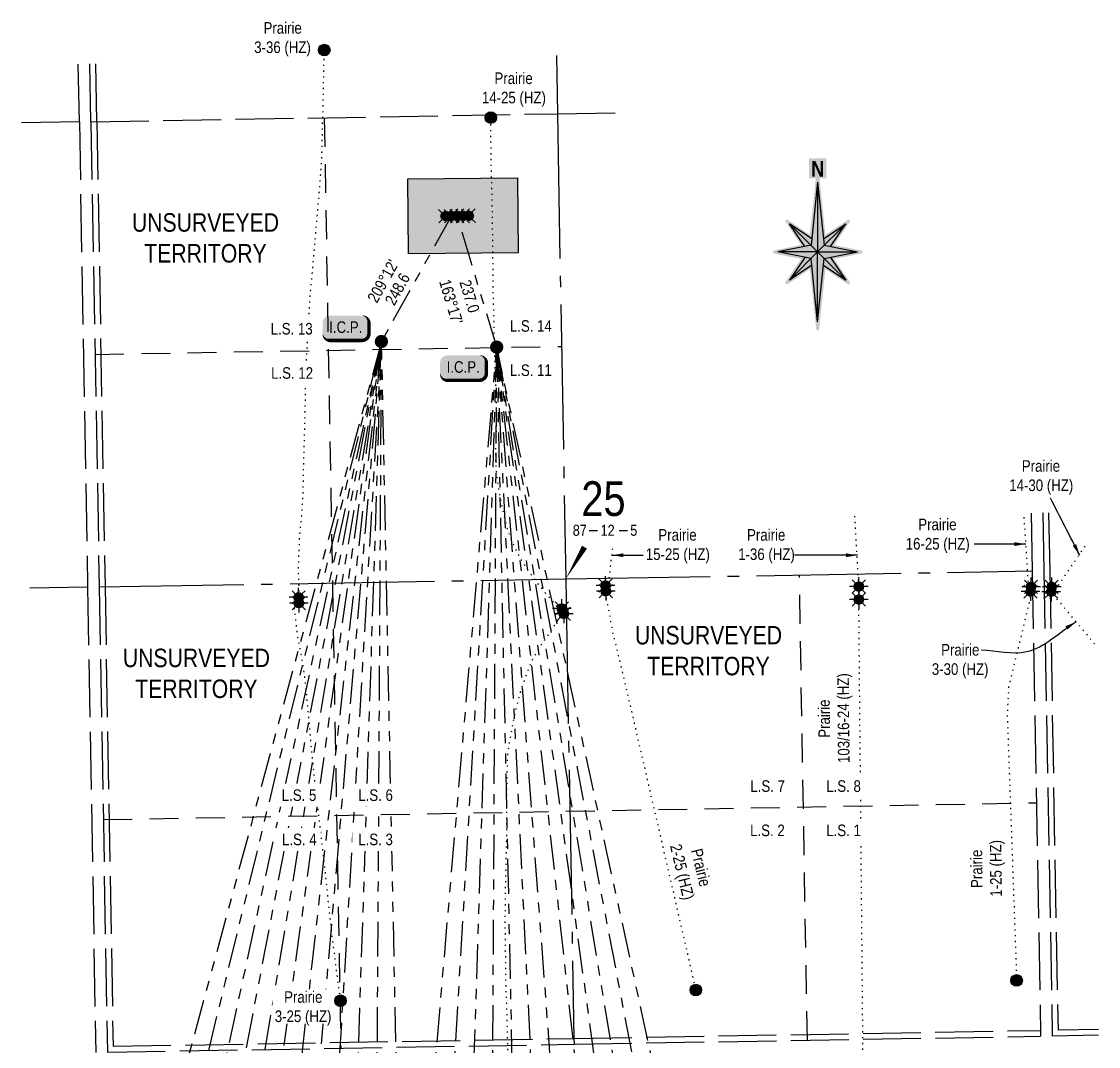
# Model space of a CAD drawing. Extents: x 570482 to 581403, y 6264409 to 6273171.
# Drawn here: x 577334 to 578265, y 6270352 to 6271237 of the extents above; entities that cross this region are included whole.
import ezdxf
from ezdxf.enums import TextEntityAlignment as Align

# ---------------------------------------------------------------- set-up
doc = ezdxf.new("R2010")
doc.units = 0
doc.header["$LTSCALE"] = 5
for name, pattern in [('foc-DOT', [1, 0.2, -0.8]), ('foc-DRILLPATH', [14.75, 6, -1.75, 1.75, -1.75, 1.75, -1.75]), ('foc-LSD', [8, 5, -3]), ('foc-QUARTERLINE', [33, 25, -3, 2, -3]), ('foc-UNSURVEYED', [12.5, 10, -2.5])]:
    doc.linetypes.add(name, pattern=pattern)
for name, color, linetype in [('10', 1, 'Continuous'), ('9', 3, 'Continuous'), ('ABADATA-DRILL', 8, 'foc-DOT'), ('ABADATA-DRILL-T', 8, 'Continuous'), ('CG-NORTH', 7, 'Continuous'), ('CG-NOTES', 7, 'Continuous'), ('DETAIL-HZ-Existing', 8, 'foc-DOT'), ('DRILL-T', 8, 'Continuous'), ('L-BD', 7, 'Continuous'), ('L-MON', 1, 'Continuous'), ('L-QSEC', 8, 'foc-QUARTERLINE'), ('L-SECLBL', 7, 'Continuous'), ('L-SECTION-LSD', 7, 'foc-LSD'), ('L-UNS-T', 3, 'Continuous'), ('L-USEC', 7, 'foc-UNSURVEYED'), ('P-PDRILLPATH', 12, 'foc-DRILLPATH'), ('P-PROPOSED', 10, 'Continuous'), ('P-PROPOSED-H', 21, 'Continuous')]:
    doc.layers.add(name, color=color, linetype=linetype)
doc.styles.add('100L', font='ARIALN.TTF', dxfattribs={"height": 11})
doc.styles.add('80', font='ARIALN.TTF', dxfattribs={"height": 10})
doc.styles.add('80CG', font='ARIALN.TTF', dxfattribs={"height": 10})
doc.styles.add('80L', font='ARIALN.TTF', dxfattribs={"height": 10})
doc.styles.add('BOLD', font='ARIALNB.TTF')
doc.styles.add('SIMPLEX', font='ARIALN.TTF')
doc.dimstyles.new('Compass 5 000', dxfattribs={"dimscale": 5, "dimtxt": 9, "dimasz": 2, "dimexe": 0.2, "dimexo": 0.0625, "dimgap": 0.5, "dimtad": 0, "dimtih": 1, "dimtoh": 1, "dimzin": 0, "dimdsep": 46, "dimtxsty": '80CG', "dimcen": 0.1, "dimse1": 1, "dimse2": 1, "dimclrd": 256, "dimclrt": 256, "dimaunit": 1, "dimadec": 4, "dimazin": 0, "dimtfac": 0.06, "dimtofl": 0, "dimtmove": 0, "dimatfit": 1, "dimfxl": 0.2, "dimtolj": 1, "dimtzin": 0, "dimlwd": -1, "dimarcsym": 0})

# ---------------------------------------------------------------- blocks, each defined once
blk = doc.blocks.new('NORTH')
h = blk.add_hatch(color=141)
h.dxf.hatch_style = 1
edge = h.paths.add_edge_path()
edge.add_line((-2.491826417608756, 97.79764166632559), (-11.33110282728876, 97.79764166632559))
edge.add_line((-11.33110282728876, 97.79764166632559), (-11.33110282728876, 124.5108430137709))
edge.add_line((-11.33110282728876, 124.5108430137709), (11.39352990136058, 124.5108430137709))
edge.add_line((11.39352990136058, 124.5108430137709), (11.39352990136058, 97.79764166632559))
edge.add_line((11.39352990136058, 97.79764166632559), (2.491826417608753, 97.79764166632559))
edge.add_line((2.491826417608753, 97.79764166632559), (10.37750138339402, 22.7704560742972))
edge.add_line((10.37750138339402, 22.7704560742972), (39.92203399470885, 42.69849494675881))
edge.add_arc((41.04041980165037, 41.04041980164875), 1.999999999999999, -34.00000000000517, 124.00000000000111, ccw=False)
edge.add_line((42.69849494676036, 39.92203399470711), (22.00406355378607, 9.241277745924236))
edge.add_line((22.00406355378607, 9.241277745924236), (58.2739075855486, 1.960886155649267))
edge.add_arc((57.88030183790379, -1.018906841307665e-12), 1.999999999999997, -78.64993825518172, 78.64993825517888, ccw=False)
edge.add_line((58.27390758554851, -1.960886155651323), (22.00406355378518, -9.24127774592482))
edge.add_line((22.00406355378518, -9.24127774592482), (42.69849494675569, -39.92203399470677))
edge.add_arc((41.04041980164563, -41.04041980164828), 1.999999999999995, -124.0000000000046, 34.00000000000102, ccw=False)
edge.add_line((39.922033994704, -42.69849494675827), (10.37750138339402, -22.77045607429739))
edge.add_line((10.37750138339402, -22.77045607429739), (1.989043790736552, -102.5812988196396))
edge.add_arc((9.224476449245426e-15, -102.3722418931042), 2.000000000000001, 185.9999999999985, 353.99999999999864, ccw=False)
edge.add_line((-1.989043790736544, -102.5812988196395), (-10.37750138339407, -22.77045607429672))
edge.add_line((-10.37750138339407, -22.77045607429672), (-39.92203399470549, -42.69849494675363))
edge.add_arc((-41.04041980164693, -41.04041980164351), 1.999999999999998, 145.9999999999955, 303.9999999999981, ccw=False)
edge.add_line((-42.69849494675693, -39.92203399470188), (-22.00406355378651, -9.24127774592452))
edge.add_line((-22.00406355378651, -9.241277745924519), (-58.27390758554856, -1.960886155651306))
edge.add_arc((-57.88030183790382, -9.995419635864475e-13), 2.000000000000002, 101.35006174482157, 258.6499382551812, ccw=False)
edge.add_line((-58.27390758554866, 1.960886155649287), (-22.00406355378779, 9.241277745923886))
edge.add_line((-22.00406355378779, 9.241277745923886), (-42.69849494675572, 39.9220339947068))
edge.add_arc((-41.04041980164558, 41.04041980164821), 2.000000000000002, 55.999999999995225, 213.9999999999969, ccw=False)
edge.add_line((-39.92203399470394, 42.6984949467582), (-10.37750138339407, 22.77045607429753))
edge.add_line((-10.37750138339407, 22.77045607429753), (-2.491826417608756, 97.79764166632557))
at = {"linetype": 'Continuous'}
for points in [[(0, 92.80546965959776), (-8.826541068045046, 8.826541068045172), (1.1937e-12, -2.3874e-12)], [(-37.3345841318361, 37.33458413183729), (-16.99915135460746, 7.18606521849972), (-8.826541068044788, 8.826541068045172)], [(37.3345841318374, 37.33458413183729), (7.915829427503197, 17.49138352886467), (8.826541068045024, 8.826541068045172)], [(0, 0), (-52.79907522481363, 0), (-8.826541068045513, -8.826541068044662)], [(8.826541068045024, 8.826541068045172), (0, 0), (52.79907522480353, 0)], [(8.826541068045024, -8.826541068045001), (0, 0), (0, -92.80546965959995)], [(-7.915829427502984, -17.4913835288645), (-8.826541068045046, -8.826541068045001), (-37.33458413183729, -37.33458413183472)], [(16.99915135460456, -7.186065218500572), (8.826541068044662, -8.826541068045001), (37.33458413183716, -37.33458413183968)]]:
    blk.add_hatch(color=14, dxfattribs=at).paths.add_polyline_path(points)
at = {"color": 14, "linetype": 'Continuous'}
for p, q in [((0, 92.80546965959776), (-8.826541068045046, 8.826541068045172)), ((0, 92.80546965959776), (0, 0)), ((0, 92.80546965959776), (8.826541068045024, 8.826541068045172)), ((0, 0), (-37.3345841318361, 37.33458413183729)), ((-16.99915135460746, 7.18606521849972), (-37.3345841318361, 37.33458413183729)), ((-7.915829427502984, 17.49138352886467), (-37.33458413183729, 37.33458413183968)), ((0, 0), (37.33458413183727, 37.33458413183729)), ((7.915829427502962, 17.49138352886467), (37.33458413183727, 37.33458413183729)), ((16.99915135460516, 7.186065218500232), (37.33458413183968, 37.33458413183729)), ((-8.826541068045046, 8.826541068045172), (-52.79907522480383, 0)), ((0, 0), (-52.79907522480383, 0)), ((0, 0), (-37.33458413183729, -37.33458413183472)), ((0, 0), (37.33458413183486, -37.33458413183712)), ((0, -92.80546965959756), (0, 0)), ((0, 0), (52.79907522480378, 0)), ((8.826541068045024, 8.826541068045172), (52.79907522480378, 0)), ((-8.826541068045046, -8.826541068045001), (-52.79907522480527, -1.5348e-12)), ((-16.99915135460554, -7.186065218500402), (-37.33458413183968, -37.33458413183712)), ((0, -92.80546965959756), (-8.826541068045046, -8.826541068045001)), ((0, -92.80546965959756), (8.826541068045024, -8.826541068045001)), ((8.826541068045024, -8.826541068045001), (52.79907522480524, -1.5348e-12)), ((16.86362785564083, -6.985143368618993), (16.99915135460565, -7.186065218500402)), ((16.99915135460446, -7.186065218500572), (37.33458413183727, -37.33458413183968)), ((-7.915829427502984, -17.4913835288645), (-37.33458413183729, -37.33458413183472)), ((7.915829427502962, -17.4913835288645), (37.33458413183727, -37.33458413183968))]:
    blk.add_line(p, q, dxfattribs=at)
at = {"color": 14, "style": 'BOLD'}
blk.add_text('N', height=21.09375, dxfattribs=at).set_placement((0, 110.5952858925737), align=Align.MIDDLE_CENTER)
blk = doc.blocks.new('L-SECLBL')
at = {"layer": '9', "color": 7}
for p, q in [((-5.082139060913505, -27.83004804289613), (-12.28857354467345, -27.83004804289613)), ((20.70431141927111, -27.83004804289613), (13.49787693551116, -27.83004804289613))]:
    blk.add_line(p, q, dxfattribs=at)
at = {"layer": '10', "color": 2, "style": 'SIMPLEX'}
blk.add_attdef('SEC', text='', height=30, dxfattribs=at).set_placement((0, 0), align=Align.MIDDLE)
at = {"layer": '10', "color": 5, "style": '80L'}
blk.add_attdef('TWP', text='', height=9.5, dxfattribs=at).set_placement((-14.43410290347765, -27.36845155570791), align=Align.MIDDLE_RIGHT)
blk.add_attdef('RGE', text='', height=9.5, dxfattribs=at).set_placement((3.622123863462547, -27.36845155570791), align=Align.MIDDLE_CENTER)
blk.add_attdef('MER', text='', height=9.5, dxfattribs=at).set_placement((23.16775162027989, -27.36845155570791), align=Align.MIDDLE_LEFT)
blk = doc.blocks.new('GAS')
h = blk.add_hatch(color=255)
h.dxf.hatch_style = 1
edge = h.paths.add_edge_path()
edge.add_arc((0, 0), 0.9, 0, 360)
for p, q in [((-0.8077887898725749, 0), (-1.615577579628734, 0)), ((-0.5711929310346023, 0.5711929297831376), (-1.142385862069204, 1.142385861385264)), ((0, 0.8077887887338874), (0, 1.615577579286764)), ((0.5711929310309642, 0.5711929297831376), (1.142385862065566, 1.142385861385264)), ((1.615577579625096, 0), (0.8077887898689368, 0)), ((-0.5711929310346023, -0.5711929316021271), (-1.142385862069204, -1.142385863204253)), ((0, -0.8077887905528768), (0, -1.615577581105753)), ((1.142385862065566, -1.142385863204253), (0.5711929310309642, -0.5711929316021271))]:
    blk.add_line(p, q)
blk.add_circle((0, 0), 0.8000000000000003)
blk = doc.blocks.new('BH-Existing')
at = {"layer": 'ABADATA-DRILL-T'}
h = blk.add_hatch(color=256, dxfattribs=at)
h.dxf.hatch_style = 1
edge = h.paths.add_edge_path()
edge.add_arc((0, 0), 0.5, 0, 360)
blk.add_circle((0, 0), 0.5, dxfattribs=at)
blk = doc.blocks.new('WC')
at = {"layer": 'L-MON'}
h = blk.add_hatch(color=255, dxfattribs=at)
h.dxf.hatch_style = 1
edge = h.paths.add_edge_path()
edge.add_arc((1e-16, -3.47e-14), 0.9, 0, 360)
at = {"layer": 'L-MON', "color": 240, "flags": 128}
for points in [[(-0.6221317521915455, 0.5029434191984639), (-1.231742929986921, 1.120400313844549)], [(0.5200624085104745, 0.6078939802747209), (1.126191209577769, 1.206321004927269)], [(-1.178786742863962, -1.184577638598091), (-0.5588098224687501, -0.5724784557627332)], [(1.15915571353878, -1.184577638598091), (0.5567817565693919, -0.5744511080601575)]]:
    blk.add_lwpolyline(points, dxfattribs=at)
at = {"layer": 'L-MON', "color": 240}
for radius in [0.8, 0.3730220647719884]:
    blk.add_circle((1e-16, -3.47e-14), radius, dxfattribs=at)
blk = doc.blocks.new('plbh')
at = {"layer": 'L-MON'}
h = blk.add_hatch(color=255, dxfattribs=at)
h.dxf.hatch_style = 1
edge = h.paths.add_edge_path()
edge.add_arc((0, 0), 1.16, 0, 360)
h = blk.add_hatch(color=256, dxfattribs=at)
h.dxf.hatch_style = 1
h.paths.add_polyline_path([(-0.96, 0, 1), (0.96, 0, 1)])
h.paths.add_polyline_path([(0.91, 0, -1), (-0.91, 0, -1)], flags=16)
h.paths.add_polyline_path([(0.4500000000000002, 0, -1), (-0.4500000000000001, 0, -1)], flags=0)
h = blk.add_hatch(color=256, dxfattribs=at)
h.dxf.hatch_style = 1
h.paths.add_polyline_path([(-0.4500000000000002, 0, 1), (0.4500000000000001, 0, 1)])
h.paths.add_polyline_path([(0.4000000000000002, 0, -1), (-0.4000000000000002, 0, -1)], flags=16)
at = {"layer": 'L-MON', "color": 240}
for radius in [0.96, 0.91, 0.4500000000000001, 0.4000000000000002]:
    blk.add_circle((0, 0), radius, dxfattribs=at)
blk = doc.blocks.new('*U94')
h = blk.add_hatch(color=254)
edge = h.paths.add_edge_path()
edge.add_line((-13.99999999999997, -11.5), (13.99999999999998, -11.5))
edge.add_arc((13.99999999999998, -5.499999999999995), 6.000000000000005, 269.9999999999999, 359.9999999999999)
edge.add_line((19.99999999999999, -5.5), (19.99999999999999, 4))
edge.add_arc((13.99999999999998, 3.999999999999992), 6.000000000000007, 7.209257277983962e-14, 90.00000000000007)
edge.add_line((13.99999999999997, 10), (-13.99999999999998, 10))
edge.add_arc((-13.99999999999998, 3.999999999999994), 6.000000000000005, 89.99999999999994, 179.9999999999999)
edge.add_line((-19.99999999999999, 4), (-19.99999999999999, -5.5))
edge.add_arc((-13.99999999999998, -5.499999999999993), 6.000000000000007, 180.0000000000001, 270.0000000000001)
at = {"color": 1, "flags": 128}
blk.add_lwpolyline([(-13.99999999999997, -11.5, 3, 3, 0), (13.99999999999998, -11.5, 3, 3, 0.4142135623730951), (19.99999999999999, -5.5, 3, 3, 0), (19.99999999999999, 4, 3, 0, 0.4142135623730951), (13.99999999999997, 10, 0, 0, 0), (-13.99999999999998, 10, 0, 0, 0.4142135623730951), (-19.99999999999999, 4, 0, 0, 0), (-19.99999999999999, -5.5, 0, 3, 0.4142135623730951)], format="xyseb", close=True, dxfattribs=at)
blk.add_lwpolyline([(-18.59142305957381, -4.598305933537402, 0, 10, 0), (0, 0, 5, 5, 0)], format="xyseb", dxfattribs=at)
at = {"color": 1, "style": '80'}
blk.add_attdef('ENTER_TEXT_001', (-35.98567530695772, -4.996589358799454), '', height=10, dxfattribs=at)

msp = doc.modelspace()

# ---------------------------------------------------------------- hatches: boundary and pattern name
at = {"layer": 'P-PROPOSED-H'}
h = msp.add_hatch(color=256, dxfattribs=at)
h.dxf.hatch_style = 1
h.paths.add_polyline_path([(577667.9112789051, 6271101.52897618), (577762.8673036644, 6271102.363248776), (577763.4381217546, 6271037.393337094), (577668.4820969934, 6271036.559064509)])

# ---------------------------------------------------------------- linework, layer by layer
at = {"layer": 'ABADATA-DRILL', "flags": 128}
for points in [[(577573.0977251405, 6270740.14349888), (577573.0977251405, 6270740.14349888), (577573.0931939303, 6270740.118423893), (577572.9924547805, 6270739.596537231), (577572.8558686307, 6270739.124000584), (577572.8586666054, 6270738.684006606), (577573.0105108665, 6270738.301666005), (577573.294123441, 6270738.10169804), (577573.6510855987, 6270737.992993752), (577573.9536269753, 6270737.853371551), (577574.135759587, 6270738.016657082), (577574.2715753078, 6270738.534158641), (577574.3514852728, 6270739.100652894), (577574.3430355798, 6270739.295557851), (577574.3467648379, 6270739.365652767), (577574.3595594271, 6270739.490907668), (577574.3640530222, 6270739.800994559), (577574.3243352432, 6270740.345373611), (577574.251252768, 6270741.079203825), (577574.1609239674, 6270741.937698184), (577574.0684877798, 6270742.916227673), (577574.0139089319, 6270744.015448543), (577574.0122985102, 6270745.230564282), (577574.0381427568, 6270746.586281718), (577574.0215887418, 6270748.076235224), (577573.9474996306, 6270749.710119477), (577573.8653435832, 6270751.513976941), (577573.7995646219, 6270753.523145915), (577573.7350228865, 6270755.742311064), (577573.6465646316, 6270758.181155626), (577573.5643812963, 6270760.830086096), (577573.5539734653, 6270763.660320644), (577573.6118772859, 6270766.586850476), (577573.6889460805, 6270769.55870027), (577573.7744254104, 6270772.620712684), (577573.886620008, 6270775.86823654), (577574.0200469753, 6270779.326168468), (577574.1553645075, 6270782.959094016), (577574.3030869096, 6270786.737363243), (577574.4833327433, 6270790.656213207), (577574.7665200871, 6270794.691904079), (577575.1467204862, 6270798.894318846), (577575.5703468805, 6270803.187520172), (577576.0023500993, 6270807.570939356), (577576.4179060538, 6270812.034058535), (577576.8020864938, 6270816.576611753), (577577.109978081, 6270821.187778862), (577577.327126921, 6270825.842419405), (577577.4834840948, 6270830.540955569), (577577.5990156232, 6270835.283743071), (577577.6895728271, 6270840.026141379), (577577.7949412132, 6270844.778767961), (577577.9151513919, 6270849.541623373), (577578.0402770602, 6270854.309632096), (577578.1707346137, 6270859.057695946), (577578.310906104, 6270863.820962928), (577578.4410938332, 6270868.584052132), (577578.5587857376, 6270873.206861774), (577578.6841739211, 6270877.959845679), (577578.8045237038, 6270882.712739902), (577578.9299098381, 6270887.465723948), (577579.0452816773, 6270892.218529661), (577579.1556449159, 6270896.971301891), (577579.2808505336, 6270901.734247299), (577579.3861169694, 6270906.491883229), (577579.471862739, 6270911.224177148), (577579.547150305, 6270915.981223426), (577579.6315578129, 6270920.78853218), (577579.7529101694, 6270925.486390842), (577579.8780782386, 6270930.249391793), (577579.9983894152, 6270935.007296315), (577580.1985610772, 6270939.771633877), (577580.4588382703, 6270944.531976876), (577580.7290951085, 6270949.292553497), (577581.0099859529, 6270954.018361134), (577581.2604812386, 6270958.763555936), (577581.5109164028, 6270963.513759779), (577581.7715403792, 6270968.254180985), (577582.0177095949, 6270972.964284811), (577582.2930521639, 6270977.719942873), (577582.5682145294, 6270982.485617851), (577582.8286544255, 6270987.236000633), (577583.0797343696, 6270991.951202478), (577583.3297129864, 6270996.72639339), (577583.6754895209, 6271001.458313005), (577584.1161728095, 6271006.196934109), (577584.5618609997, 6271010.935588936), (577585.0075150222, 6271015.674299055), (577585.4580260981, 6271020.423060248), (577585.8835338128, 6271025.17137606), (577586.2742032538, 6271029.909106876), (577586.6850741786, 6271034.637177917), (577587.1209127923, 6271039.365694161), (577587.5416140666, 6271044.103905134), (577587.9770322698, 6271048.857464246), (577588.3976980919, 6271053.595674995), (577588.7889498993, 6271058.303413067), (577589.2096110946, 6271063.041624122), (577589.6201086877, 6271067.789729889), (577589.9954444125, 6271072.547173415), (577590.3859443922, 6271077.294867442), (577590.8012637981, 6271082.053024056), (577591.2219748517, 6271086.791236997), (577591.6125563295, 6271091.533978719), (577591.9882381267, 6271096.271389388), (577592.3637382246, 6271101.018872641), (577592.7193633646, 6271105.760936123), (577593.039854362, 6271110.507383447), (577593.3352265097, 6271115.263403148), (577593.595762506, 6271120.008837652), (577593.8166360694, 6271124.733525246), (577593.972433128, 6271129.462007183), (577594.0474513778, 6271134.234139101), (577594.1226483821, 6271138.996198626), (577594.187772941, 6271143.763144345), (577594.2929727925, 6271148.525794581), (577594.4731410276, 6271153.289670072), (577594.6432661298, 6271158.058487952), (577594.7634500931, 6271162.8214056), (577594.8735635029, 6271167.589098133), (577594.9788475654, 6271172.346740333), (577595.0739411853, 6271177.11416526), (577595.1550567172, 6271181.826398143), (577595.2404928845, 6271186.573666751), (577595.3357921743, 6271191.331131293), (577595.4359188861, 6271196.098646303), (577595.5410188728, 6271200.866305733), (577595.6561306829, 6271205.634088083), (577595.8140904682, 6271212.768020226)], [(577801.184462342, 6270730.079274499), (577801.184462342, 6270730.079274499), (577801.2720871342, 6270729.095656063), (577801.4293591892, 6270728.133325738), (577801.6694778871, 6270727.292497439), (577801.9456186478, 6270726.672365036), (577802.1896594102, 6270726.171674759), (577802.4645468778, 6270725.621492967), (577802.8778037719, 6270725.163803952), (577803.1746388692, 6270725.064136266), (577803.2196407345, 6270725.06494275), (577803.2398166674, 6270725.055340002), (577803.245092972, 6270725.04040456), (577803.2209840979, 6270724.989983829), (577803.1009108389, 6270724.992786285), (577802.8938101961, 6270725.109092135), (577802.6189021443, 6270725.379214492), (577802.2612578266, 6270725.802885847), (577801.8008492471, 6270726.379747327), (577801.2380355956, 6270727.089765429), (577800.5424466331, 6270727.952435988), (577799.7043392755, 6270728.957620223), (577798.7388526014, 6270730.090448221), (577797.6509934202, 6270731.356186872), (577796.446218874, 6270732.729828463), (577795.1285488404, 6270734.261433903), (577793.7034092391, 6270735.931171906), (577792.1516689032, 6270737.688655617), (577790.4532423317, 6270739.538479794), (577788.6470786879, 6270741.541462506), (577786.7478710235, 6270743.712785915), (577785.4248488446, 6270745.264341231), (577784.7962415044, 6270746.018163583), (577783.4770648862, 6270747.634807595), (577782.8630313093, 6270748.413941537), (577780.9525304759, 6270750.935099561), (577779.0247146982, 6270753.58604209), (577776.9688133022, 6270756.409597003), (577774.8411792552, 6270759.326947833), (577772.6711710043, 6270762.37853351), (577770.5447949431, 6270765.505996911), (577768.4474227158, 6270768.688868954), (577766.378423647, 6270771.962375275), (577764.3869138528, 6270775.377216796), (577762.477719904, 6270778.943555358), (577760.6511676825, 6270782.641467914), (577758.8969183691, 6270786.490642199), (577757.2254898649, 6270790.4613733), (577755.6462132067, 6270794.593685369), (577754.2194611138, 6270798.863831521), (577752.9961987832, 6270803.222567988), (577750.8503139269, 6270812.180559466), (577749.8746483063, 6270816.673821913), (577748.9377572668, 6270821.237807347), (577748.0706920291, 6270825.807997133), (577747.4255718451, 6270829.436995125), (577746.5993381303, 6270834.242940783), (577745.8783664498, 6270838.755792876), (577745.246949962, 6270843.295186479), (577744.7401896835, 6270847.851840987), (577744.3731981454, 6270852.425971106), (577744.1808069946, 6270857.023321425), (577744.1430219591, 6270861.643367143), (577744.1998518095, 6270866.285146065), (577744.2914880771, 6270870.937512252), (577744.4332184375, 6270875.585764969), (577744.6001593038, 6270880.224504601), (577744.7520790317, 6270884.86297552), (577744.8487171324, 6270889.515487223), (577744.8502933144, 6270894.171252147), (577744.7718859875, 6270898.825585773), (577744.6584040987, 6270903.484301776), (577744.5498981443, 6270908.143106887), (577744.4014316708, 6270912.801196937), (577744.2563689983, 6270916.989242991), (577744.0875707177, 6270922.22206162), (577743.9174683584, 6270926.969777658), (577743.7422112152, 6270931.727421518), (577743.5869200812, 6270936.48536709), (577743.4417308489, 6270941.238539156), (577743.286469874, 6270945.996541053), (577743.1371698267, 6270950.699595354), (577743.0218997549, 6270955.458313048), (577742.9316903029, 6270960.212469273), (577742.826492117, 6270964.96635733), (577742.7161092233, 6270969.730116992), (577742.6061145908, 6270974.473899338), (577742.5011853288, 6270979.212762404), (577742.3864512183, 6270983.941541394), (577742.2463286048, 6270988.689794772), (577742.1116017777, 6270993.418104772), (577742.0016653304, 6270998.156934134), (577741.9266541725, 6271002.901342914), (577741.8867156161, 6271007.641369404), (577741.8565795015, 6271012.391591385), (577741.8015624181, 6271017.136358174), (577741.7461865986, 6271021.901158607), (577741.6958178706, 6271026.665993047), (577741.6356145537, 6271031.420687209), (577741.5903992071, 6271036.175649667), (577741.5652087249, 6271040.930970556), (577741.5099812584, 6271045.685698314), (577741.4147946369, 6271050.439766678), (577741.3544110288, 6271055.204477954), (577741.3340166883, 6271059.969849285), (577741.303728867, 6271064.730089288), (577741.2285358391, 6271069.48451572), (577741.1181517066, 6271074.248276776), (577740.9926891135, 6271079.016833718), (577740.8771503427, 6271083.790522666), (577740.7970098271, 6271088.53985081), (577740.6966688145, 6271093.303791855), (577740.5862837834, 6271098.067608881), (577740.4758997776, 6271102.831370324), (577740.3405456068, 6271107.594740625), (577740.2098104462, 6271112.378122339), (577740.099814867, 6271117.121906572), (577740.0346027274, 6271121.876512343), (577740.0143836959, 6271126.631923378), (577739.9593625035, 6271131.376691649), (577739.8746350744, 6271136.105898343), (577739.7898758554, 6271140.83516019), (577739.7302056389, 6271145.559861116), (577739.7516043531, 6271154.411639157)], [(578057.9209242723, 6270749.046644893), (578054.4040813128, 6270812.757773313)], [(578205.1362597474, 6270743.073192405), (578200.681158292, 6270812.757773313)], [(577838.4318152582, 6270750.341769027), (577838.4318152582, 6270750.341769027), (577838.4166453688, 6270750.35151691), (577838.2037305675, 6270750.512749352), (577838.2916553229, 6270750.349274802), (577838.6459410031, 6270749.83553615), (577838.9859083985, 6270749.561575492), (577839.2053393817, 6270749.595516143), (577839.4243802623, 6270749.649489825), (577839.7497904329, 6270749.630332961), (577840.2856947836, 6270749.584892225), (577840.7670165873, 6270749.793537261), (577840.9783907004, 6270749.99739533), (577841.0277710746, 6270750.033295546), (577841.0808718211, 6270750.139291205), (577841.1410284957, 6270750.410353893), (577841.1980137216, 6270750.85648712), (577841.2826789493, 6270751.433098657), (577841.4200282684, 6270752.1406371), (577841.5945005928, 6270753.00893896), (577841.7807934479, 6270754.052469), (577841.9440707423, 6270755.265592277), (577842.1096335114, 6270756.628778339), (577842.3073447333, 6270758.152527286), (577842.5574382116, 6270759.822283435), (577842.8291268208, 6270761.682473193), (577843.0775900708, 6270763.722216788), (577843.2926323569, 6270765.951462626), (577843.4996180652, 6270768.350570084), (577843.743937183, 6270770.900369167), (577844.0604569188, 6270773.606439792), (577844.4594573054, 6270776.454103434), (577844.891741017, 6270779.397276095), (577845.2829522665, 6270782.399776367), (577845.6316563974, 6270785.541571544)], [(578224.8917477085, 6270741.813066448), (578255.3236202489, 6270786.620071623)], [(577838.6128122748, 6270745.390679729), (577838.6128122748, 6270745.390679729), (577838.638802756, 6270745.336147258), (577838.7316448874, 6270745.17777095), (577838.7992440055, 6270745.033971826), (577838.8020241391, 6270744.878989937), (577838.8945069297, 6270744.740647192), (577839.0658444135, 6270744.668682027), (577839.1615403413, 6270744.630429997), (577839.2265390281, 6270744.631595976), (577839.3158833096, 6270744.668213044), (577839.272437922, 6270744.582374979), (577838.7813855344, 6270744.078466617), (577838.122164531, 6270743.471564347), (577837.6108448368, 6270742.982322715), (577837.2513575634, 6270742.670820823), (577837.1279220419, 6270742.583603635), (577836.9502785725, 6270742.450379732), (577836.8854892133, 6270742.43925324), (577837.0089247529, 6270742.526470414), (577837.197479588, 6270742.609845672), (577837.4258185142, 6270742.703954595), (577837.8180663278, 6270742.861012436), (577837.8775200329, 6270742.892083255), (577837.9541161747, 6270742.803444188), (577838.1000745697, 6270742.47100456), (577838.3358430781, 6270741.875146819), (577838.6500301939, 6270741.085639697), (577838.9920316644, 6270740.141655471), (577839.3064439223, 6270739.062128985), (577839.6085267994, 6270737.832303963), (577839.9280815613, 6270736.467856324), (577840.2741049748, 6270735.018824832), (577840.6224017058, 6270733.444806778), (577840.973537305, 6270731.710853619), (577841.3372890595, 6270729.832059428), (577841.7433979658, 6270727.824043432), (577842.1410780736, 6270725.725807588), (577842.53092794, 6270723.507413926), (577842.9140228053, 6270721.108928724), (577843.3207631207, 6270718.505791686), (577843.816088507, 6270715.70423354), (577844.3838438416, 6270712.768927541), (577844.9918335573, 6270709.819369183), (577845.3670839365, 6270708.135838031), (577845.6799050194, 6270706.866237746), (577846.126119078, 6270705.128981198), (577846.469849364, 6270703.809946881), (577847.3085663398, 6270700.544445257), (577848.166371229, 6270697.049271613), (577849.0527721079, 6270693.354545277), (577849.9518810356, 6270689.510025554), (577850.8373165772, 6270685.590277798), (577851.7592092612, 6270681.591191509), (577852.748048338, 6270677.483309494), (577853.7688476596, 6270673.265892682), (577854.8303636186, 6270669.009238301), (577855.9373033353, 6270664.728460883), (577916.9870467948, 6270400.288915308)], [(578207.5396964158, 6270745.223381511), (578187.4784932545, 6270662.10100589), (578186.1979564546, 6270639.066567834), (578194.3932137617, 6270408.619715158)], [(577573.2790900833, 6270735.136742915), (577573.1792112566, 6270733.724708305), (577573.1085819254, 6270732.91834541), (577572.8621720648, 6270732.433888275), (577572.4139980176, 6270732.325872635), (577572.0249758009, 6270732.549013119), (577571.5196415877, 6270732.845064783), (577570.9437682766, 6270733.169808749), (577570.4082139014, 6270733.47534237), (577569.9238567138, 6270733.716769512), (577569.5603428514, 6270733.910360511), (577569.3533836082, 6270733.736613254), (577569.3543628504, 6270733.681632181), (577569.355431295, 6270733.621642708), (577569.3725902037, 6270733.50187564), (577569.4194405369, 6270733.117664805), (577569.4801911683, 6270732.513707474), (577569.5596152162, 6270731.704951627), (577569.6873345817, 6270730.712076133), (577569.8486851129, 6270729.514779873), (577570.0282325116, 6270728.137726548), (577570.2005254282, 6270726.605568465), (577570.3862471342, 6270724.883604111), (577570.5896891326, 6270723.006924137), (577570.8059058934, 6270720.975440497), (577571.0396061921, 6270718.804266988), (577571.2722169494, 6270716.413080063), (577571.5309338676, 6270713.962238312), (577571.8318408137, 6270711.387176736), (577572.2150530101, 6270708.683599896), (577572.6538761639, 6270705.945943749), (577573.0905622536, 6270703.328322293), (577573.567244548, 6270700.711413332), (577574.1375527028, 6270697.891152407), (577574.7523995069, 6270694.816621016), (577575.37084124, 6270691.5420884), (577576.0174339063, 6270688.088031903), (577576.6770116187, 6270684.469211363), (577577.304391403, 6270680.689776233), (577577.8591343203, 6270676.779066032), (577578.39110146, 6270672.742867596), (577578.9251174283, 6270668.591754446), (577579.4310252205, 6270664.335042343), (577579.8887930057, 6270659.972541397), (577580.311899547, 6270655.589383136), (577580.7216503365, 6270651.115974301), (577581.1374476651, 6270646.582664789), (577581.5594115348, 6270641.984446756), (577581.9821778645, 6270637.341264589), (577582.4050943379, 6270632.688009562), (577582.8190069628, 6270627.979651385), (577583.2328624703, 6270623.276302293), (577583.636884254, 6270618.562702464), (577584.0462388959, 6270613.829269138), (577584.4805124797, 6270609.101234194), (577584.9399401628, 6270604.363683201), (577585.4242871235, 6270599.631530636), (577585.9338192454, 6270594.889862594), (577586.4281833993, 6270590.157944418), (577586.9125355795, 6270585.425792329), (577587.4219838594, 6270580.689133184), (577587.9462479152, 6270575.962702455), (577588.4806764057, 6270571.226433001), (577589.0041411193, 6270566.545078168), (577589.548409811, 6270561.819004304), (577590.107641328, 6270557.093197207), (577590.6469055834, 6270552.367090129), (577591.186231311, 6270547.635918658), (577591.7256789623, 6270542.899739505), (577592.274309599, 6270538.208814006), (577592.8442781458, 6270533.443230432), (577593.4187803338, 6270528.702722074), (577593.9979678632, 6270523.982225968), (577594.5572732484, 6270519.251467082), (577595.0919921963, 6270514.500230296), (577595.6211710376, 6270509.778899151), (577596.1406034485, 6270505.042420186), (577596.6503210828, 6270500.290738289), (577597.1445725504, 6270495.563775147), (577597.6190036692, 6270490.826494623), (577598.0834836978, 6270486.08898122), (577598.5627472292, 6270481.361807019), (577599.0721762306, 6270476.625094916), (577599.581695324, 6270471.883430221), (577600.0960463631, 6270467.151816092), (577600.6256572827, 6270462.405555435), (577601.1700858594, 6270457.66946764), (577601.7094502022, 6270452.938299719), (577602.2586216403, 6270448.21738236), (577602.8380486087, 6270443.481918781), (577603.441919232, 6270438.776950929), (577604.0411721619, 6270434.051861015), (577604.6153301133, 6270429.331333973), (577605.1944671992, 6270424.610895844), (577605.778734164, 6270419.885539324), (577606.3629130285, 6270415.165247046), (577606.9722212926, 6270410.435271544), (577607.6265692182, 6270405.706210385), (577608.3156152173, 6270400.992742182), (577608.685182983, 6270398.493948407), (577609.8173556823, 6270391.082877167)], [(578062.4616328538, 6270248.661349137), (578057.9209242723, 6270737.859490539)], [(578225.7324240059, 6270742.233108434), (578263.9825474933, 6270696.868228996)], [(577801.273217552, 6270725.126531504), (577801.273217552, 6270725.126531504), (577801.5033611313, 6270724.84063244), (577801.5693457094, 6270724.786816242), (577801.6124667515, 6270724.892576331), (577801.6298663109, 6270725.037899814), (577801.6434236338, 6270725.118135779), (577801.7514224729, 6270725.230124188), (577801.8544449836, 6270725.342023424), (577801.9180121819, 6270725.423099929), (577802.1095745895, 6270725.616578872), (577802.390214384, 6270725.861642862), (577802.5233970938, 6270725.964062632), (577802.5480435084, 6270725.984488661), (577802.5781437361, 6270725.980073747), (577802.5985001657, 6270725.960398556), (577802.5970763768, 6270725.760362696), (577802.4338334296, 6270725.382355201), (577802.057386252, 6270724.900549587), (577801.5279688479, 6270724.305949739), (577800.8911467346, 6270723.564469296), (577800.0830290143, 6270722.614787804), (577799.1632465746, 6270721.47812535), (577798.2094604507, 6270720.285855358), (577797.2514718715, 6270719.048531847), (577796.2605552599, 6270717.695555825), (577795.1518918084, 6270716.215443244), (577793.9808552054, 6270714.589202127), (577792.8519316703, 6270712.843643229), (577791.6943672019, 6270711.022644537), (577790.4728176205, 6270709.145445932), (577789.2214632432, 6270707.257749826), (577787.8914292451, 6270705.293606414), (577786.4778286064, 6270703.247918343), (577784.9510083895, 6270701.105235942), (577783.4021049213, 6270698.797107577), (577781.8667943889, 6270696.289157981), (577780.2785522104, 6270693.665309968), (577778.6557660946, 6270691.015794617), (577777.1028629041, 6270688.372542145), (577776.0664520919, 6270686.488703907), (577775.5974954364, 6270685.590140592), (577774.2151243619, 6270682.639881128), (577772.9115229021, 6270679.481058621), (577771.6062233447, 6270676.137115058), (577770.2883766622, 6270672.657900516), (577768.9827151229, 6270669.053933521), (577767.7042328194, 6270665.330436834), (577766.4578753946, 6270661.48749896), (577765.2585157563, 6270657.535406091), (577764.0809088965, 6270653.48367054), (577762.9401081022, 6270649.332506104), (577761.8308931609, 6270645.092006244), (577760.788229064, 6270640.767584146), (577759.8069557474, 6270636.364268664), (577758.916311168, 6270631.927617342), (577758.1163547635, 6270627.452621131), (577757.3366628626, 6270622.962902402), (577756.542096456, 6270618.467907907), (577755.7326826429, 6270613.962683798), (577754.9935122922, 6270609.44374298), (577754.4204394206, 6270604.867710884), (577754.0782843737, 6270600.24086873), (577753.8818105445, 6270595.576609592), (577753.7509959447, 6270590.878511325), (577753.6458410085, 6270586.140848069), (577753.5408941191, 6270581.393224296), (577753.4612213846, 6270576.631022929), (577753.4493819335, 6270574.500505542), (577753.4047890472, 6270569.733866413), (577753.3596567208, 6270564.99733335), (577753.3401258067, 6270560.226244214), (577753.3300734272, 6270555.485273402), (577753.310482513, 6270550.719193334), (577753.275512147, 6270545.97276676), (577753.2707027887, 6270541.216915683), (577753.2810357285, 6270536.456325667), (577753.2362259359, 6270531.699814579), (577753.1416445693, 6270526.932281574), (577753.0220534616, 6270522.16441244), (577752.9023727144, 6270517.401496119), (577752.812674736, 6270512.639116419), (577752.707835434, 6270507.886485858), (577752.5981361574, 6270503.123748423), (577752.4933845855, 6270498.366109597), (577752.3885117287, 6270493.613478693), (577752.2938323615, 6270488.851010294), (577752.1792420213, 6270484.083175705), (577752.0846494398, 6270479.315754699), (577752.064749894, 6270474.56458899), (577752.0494400517, 6270469.838555448), (577751.9996732976, 6270465.081956794), (577751.9849886514, 6270460.320920299), (577751.9998998585, 6270455.580397765), (577752.0404744234, 6270450.805375895), (577752.0908551287, 6270446.040493879), (577752.1306235706, 6270441.310491988), (577752.206338389, 6270436.52607912), (577752.3017265159, 6270431.762002647), (577752.356487795, 6270427.032213552), (577752.3815905448, 6270422.281909538), (577752.4268136094, 6270417.526955615), (577752.4820801301, 6270412.767171478), (577752.5873039444, 6270408.013291299), (577752.7226616135, 6270403.249930407), (577752.8329512132, 6270398.49118668), (577752.9780251709, 6270393.743029757), (577753.183490305, 6270388.975913524), (577753.3585810986, 6270384.22829383), (577753.5235986067, 6270379.485448277), (577753.6588667907, 6270374.727151824), (577753.7442391401, 6270369.962896973), (577753.8196253586, 6270365.198519157), (577753.9199008709, 6270360.439541087), (577754.0400876636, 6270355.685929356), (577754.1152954118, 6270350.931512857), (577754.1604861609, 6270346.176559315), (577754.1911613522, 6270341.396351815), (577754.2165603975, 6270336.631024276), (577754.2969238218, 6270331.866680317), (577754.4070943231, 6270327.112889743), (577754.4722262325, 6270322.363303335), (577754.5025109279, 6270317.603129146), (577754.5278199945, 6270312.842754663), (577754.6181081138, 6270308.083654253), (577754.7325124432, 6270303.374918347), (577754.8128740219, 6270298.610630459), (577754.873086479, 6270293.855946433), (577754.9484407257, 6270289.09151341), (577755.0189957222, 6270284.317030281), (577755.0792076444, 6270279.562346425), (577755.1392401385, 6270274.817679415), (577755.1991838175, 6270270.07796521), (577755.2896205657, 6270265.308792401), (577755.4197331524, 6270260.560369537), (577755.5094836713, 6270255.831264491), (577755.5691590075, 6270251.106520045), (577755.6287128136, 6270246.386839137), (577755.6882075358, 6270241.672167221), (577755.7560867111, 6270235.372373314)]]:
    msp.add_lwpolyline(points, dxfattribs=at)
at = {"layer": 'L-QSEC'}
for p, q in [((577796.4469796647, 6271208.036130455), (577797.3454334226, 6271157.721146579)), ((577797.3454334226, 6271157.721146579), (577804.5300870072, 6270755.600930117)), ((577804.5300870072, 6270755.600930117), (578207.8871576143, 6270762.517042863)), ((577401.1764632055, 6270748.684876475), (577804.5300870072, 6270755.600930117)), ((577804.5300870072, 6270755.600930117), (577811.6249459656, 6270358.506458232)), ((577391.1222083304, 6270748.512482422), (577341.1504083116, 6270747.666304228)), ((577811.6249459656, 6270358.506458232), (577811.7146863822, 6270353.481711777))]:
    msp.add_line(p, q, dxfattribs=at)
at = {"layer": 'L-SECLBL', "flags": 128}
msp.add_lwpolyline([(577804.5300870072, 6270755.600930117, 0, 4.997878399999978, 0), (577820.7694346027, 6270783.065292848, 0, 0, 0)], format="xyseb", dxfattribs=at)
at = {"layer": 'L-SECTION-LSD'}
for p, q in [((577595.7048108608, 6271154.265920687), (577602.8505457747, 6270752.142856494)), ((577595.704904363, 6271154.260629945), (577602.8506392769, 6270752.137565752)), ((577397.6232151085, 6270949.743562768), (577800.9378377586, 6270956.656698269)), ((577602.8505457748, 6270752.142856492), (577610.0024470098, 6270350.02056146)), ((577404.7297981224, 6270547.622083103), (578211.5048753148, 6270562.191812927))]:
    msp.add_line(p, q, dxfattribs=at)
at = {"layer": 'L-SECTION-LSD', "flags": 128}
msp.add_lwpolyline([(578013.4353376911, 6270356.942598483), (578006.5404006154, 6270759.064675285)], dxfattribs=at)
at = {"layer": 'L-USEC'}
for p, q in [((577384.0155540552, 6271150.638799963), (577383.1320801429, 6271200.655738056)), ((577394.0697170739, 6271150.816391617), (577393.1862088812, 6271200.835270463)), ((577399.094288612, 6271150.89731394), (577398.2106377109, 6271200.924989599)), ((577394.0698084352, 6271150.811222005), (577797.3454334226, 6271157.721146579)), ((577797.3454334226, 6271157.721146579), (577847.3168915221, 6271158.577599454)), ((577384.0155540552, 6271150.638799963), (577334.042389832, 6271149.792577517)), ((577384.0155540552, 6271150.638799963), (577391.1222083304, 6270748.512482422)), ((577394.0697154407, 6271150.816484054), (577401.1763697168, 6270748.690166507)), ((577399.094288612, 6271150.89731394), (577406.2011145484, 6270748.771088373)), ((578206.9857295281, 6270812.454948836), (578207.8871576143, 6270762.517042863)), ((578217.0398230003, 6270812.636435064), (578217.9414289801, 6270762.688674035)), ((578222.064256506, 6270812.745118057), (578222.9662893729, 6270762.77445078)), ((578207.8871576143, 6270762.517042863), (578215.1490224304, 6270360.403097144)), ((578217.9412496465, 6270762.698608849), (578225.2033190287, 6270360.573338504)), ((578222.965042254, 6270762.807914888), (578230.1373687339, 6270365.683054516)), ((577391.1222083304, 6270748.512482422), (577398.228881573, 6270346.386702821)), ((577401.1763697033, 6270748.690167218), (577408.2831330394, 6270346.559289746)), ((577406.2011145484, 6270748.771088373), (577413.2185681897, 6270351.670130514)), ((577811.6249459656, 6270358.506458221), (578215.0581595897, 6270365.42772333)), ((578265.1185940206, 6270361.249191926), (578225.2033190287, 6270360.573338504)), ((578265.02979397, 6270366.27387624), (578230.1373687339, 6270365.683054516)), ((578230.2280508226, 6270360.662073958), (578230.2281168265, 6270360.658419386)), ((577408.2831330394, 6270346.559289746), (577811.7217609801, 6270353.481833175)), ((577413.2185681897, 6270351.670130509), (577811.6249459656, 6270358.506458232)), ((577811.7217813083, 6270353.481833519), (578215.148894074, 6270360.403363446)), ((578215.1490224304, 6270360.403097144), (578215.1469592293, 6270360.403062209))]:
    msp.add_line(p, q, dxfattribs=at)
at = {"layer": 'P-PDRILLPATH'}
for p, q in [((577645.3163653361, 6270960.751312336), (577560.8633656189, 6270206.570947373)), ((577580.8519394211, 6270206.913929349), (577645.3163653361, 6270960.751312336)), ((577645.3163653361, 6270960.751312336), (577600.8405132234, 6270207.256911324)), ((577620.8290870257, 6270207.599893301), (577645.3163653361, 6270960.751312336)), ((577640.817660828, 6270207.942875276), (577645.3163653361, 6270960.751312336)), ((577660.6616174628, 6270207.983458934), (577645.3163653361, 6270960.751312336)), ((577680.650191265, 6270208.32644091), (577744.8670107395, 6270955.992480882)), ((577700.7833822349, 6270208.971821204), (577744.8670107395, 6270955.992480882)), ((577744.8670107395, 6270955.992480882), (577720.771956037, 6270209.314803179)), ((577740.7605298394, 6270209.657785155), (577744.8670107395, 6270955.992480882)), ((577744.8670107395, 6270955.992480882), (577760.7491036416, 6270210.00076713)), ((577780.7376774439, 6270210.343749106), (577744.8670107395, 6270955.992480882)), ((577744.8670107395, 6270955.992480882), (577800.7262512462, 6270210.686731081)), ((577827.0949966435, 6270211.139173365), (577744.8670107395, 6270955.992480882)), ((577744.8670107395, 6270955.992480882), (577847.0835763621, 6270211.482129741)), ((577867.0721560805, 6270211.825086119), (577744.8670107395, 6270955.992480882)), ((577744.8670107395, 6270955.992480882), (577887.0607357991, 6270212.168042496)), ((577907.0493155177, 6270212.510998872), (577744.8670107395, 6270955.992480882))]:
    msp.add_line(p, q, dxfattribs=at)
at = {"layer": 'P-PDRILLPATH', "flags": 128}
for points in [[(577705.6793293027, 6271069.373338493), (577645.1658758639, 6270960.835113627)], [(577744.8670107395, 6270955.992480882), (577710.6697507263, 6271069.41351895)]]:
    msp.add_lwpolyline(points, dxfattribs=at)
at = {"layer": 'P-PROPOSED'}
msp.add_lwpolyline([(577667.9112789051, 6271101.528976209), (577762.8673036644, 6271102.363248801), (577763.4381217546, 6271037.393337119), (577668.4820969934, 6271036.559064531)], close=True, dxfattribs=at)

# ---------------------------------------------------------------- block references
at = {"layer": 'ABADATA-DRILL-T', "xscale": 9.995756799999956, "yscale": 9.995756799999956, "zscale": 9.995756799999956}
for p in [(577595.8140904682, 6271212.768020226), (577739.7516043531, 6271154.411639157), (578194.3932137617, 6270408.619715158), (577916.9870467948, 6270400.288915308)]:
    msp.add_blockref('BH-Existing', p, dxfattribs=at)
at = {"layer": 'CG-NORTH', "xscale": 0.6500781205319337, "yscale": 0.6500781205319337, "zscale": 0.6500781205319337}
msp.add_blockref('NORTH', (578022.3460393188, 6271038.264641333), dxfattribs=at)
at = {"layer": 'CG-NOTES', "color": 3}
ref = msp.add_blockref('*U94', (577715.9529960421, 6270938.841542203), dxfattribs=dict(at, xscale=0.9998298167428145, yscale=0.9998298167428145, zscale=0.9998298167428145))
ref.add_attrib('ENTER_TEXT_001', 'I.C.P.', (577701.5761798504, 6270933.838983059), dxfattribs={"layer": '0', "color": 1, "height": 9.998298167428155, "style": '80'})
at = {"layer": 'DRILL-T', "xscale": 5, "yscale": 5, "zscale": 5}
for p in [(577838.9471568699, 6270749.970368281), (577839.1281539014, 6270745.019279184), (578057.9209242723, 6270749.046644893), (578206.446343894, 6270744.684310241), (578206.8159948839, 6270748.870921297), (578224.3123396568, 6270744.594632843), (578224.6819906466, 6270748.781243899), (577573.6130775571, 6270739.772097355), (577573.7944425152, 6270734.765341594), (578057.9209242723, 6270737.859490539), (577801.0839907186, 6270730.024369478), (577802.853076497, 6270725.487843411)]:
    msp.add_blockref('GAS', p, dxfattribs=at)
at = {"layer": 'L-MON', "xscale": 4.997878399999975, "yscale": 4.997878399999975, "zscale": 4.997878399999975}
for name, p in [('WC', (577700.6816437878, 6271069.32942941)), ('WC', (577705.6793293017, 6271069.373338492)), ('WC', (577710.677014815, 6271069.417247575)), ('WC', (577715.6747003286, 6271069.46115667)), ('WC', (577720.6723858422, 6271069.505065754)), ('plbh', (577645.1658758639, 6270960.835113627))]:
    msp.add_blockref(name, p, dxfattribs=at)
at = {"layer": 'L-SECLBL', "xscale": 0.99957568, "yscale": 0.99957568, "zscale": 0.99957568}
msp.add_blockref('L-SECLBL', (577837.169940963, 6270825.053727191), dxfattribs=at).add_auto_attribs({'SEC': '25', 'TWP': '87', 'RGE': '12', 'MER': '5'})

# ---------------------------------------------------------------- texts
at = {"layer": 'DETAIL-HZ-Existing', "char_height": 9.995756799999915, "attachment_point": 1, "style": '80L'}
for s, width, insert in [('\\pi8.3514;Prairie\\P\\pi0.28867;3-36 (HZ)', 48.40832196452913, (577534.9041705049, 6271236.890015894)), ('\\pi11.537;Prairie\\P\\pi0.67526;14-25 (HZ)', 54.77939972714847, (577731.3752098872, 6271193.390147746)), ('\\pi11.554;Prairie\\P\\pi0.69231;14-30 (HZ)', 54.81350613915393, (578187.2885399022, 6270858.270962945)), ('\\pi11.554;Prairie\\P\\pi0.69231;16-25 (HZ)', 54.81350613915393, (578097.7890790094, 6270807.740661663)), ('\\pi11.554;Prairie\\P\\pi0.69231;15-25 (HZ)', 54.81350613915393, (577873.0895431238, 6270798.6859664)), ('\\pi11.554;Prairie\\P\\pi3.8765;1-36 (HZ)', 54.81350613915393, (577949.7477977681, 6270798.6859664)), ('\\pi11.554;Prairie\\P\\pi3.4913;3-30 (HZ)', 54.81350613915393, (578117.565568743, 6270699.383105846))]:
    msp.add_mtext_dynamic_manual_height_columns(s, width=width, gutter_width=50, heights=[0], dxfattribs=dict(at, insert=insert))
for s, width, insert, rotation in [('\\pi22.67;Prairie\\P\\pi0.66363;103/16-24 (HZ)', 77.04546608641681, (578023.2975872938, 6270595.6607862), 90.53180080764868), ('\\pi22.67;Prairie\\P\\pi14.992;1-25 (HZ)', 77.04546608641681, (578155.1011369468, 6270465.814814858), 90.53180080764868), ('\\pi11.554;Prairie\\P\\pi3.4231;2-25 (HZ)', 54.81350613915393, (577919.6198139776, 6270534.677386853), 283.7892996214032)]:
    msp.add_mtext_dynamic_manual_height_columns(s, width=width, gutter_width=50, heights=[0], dxfattribs=dict(at, insert=insert, rotation=rotation))
at = {"layer": 'L-BD', "color": 3, "style": '80L'}
for s, p in [("209°12'", (577646.5250830868, 6271013.106827133)), ('248.6', (577658.9662854096, 6271006.170928176))]:
    msp.add_text(s, height=9.995756799999999, rotation=60.86060000000069, dxfattribs=at).set_placement(p, align=Align.MIDDLE)
at = {"layer": 'L-BD', "color": 3, "insert": (577726.2233649688, 6271001.393926979), "char_height": 9.995756799999999, "width": 33.63663476183277, "attachment_point": 2, "rotation": 286.7784, "style": '80L'}
msp.add_mtext("237.0\\P163{\\fArial|b0|i0|c0|p34;°}17' ", dxfattribs=at)
at = {"layer": 'L-UNS-T', "color": 3, "char_height": 15.99321087999981, "attachment_point": 5, "style": '80L', "bg_fill": 3, "box_fill_scale": 1.15, "bg_fill_color": 256, "bg_fill_true_color": 256, "bg_fill_transparency": 0}
for insert in [(577493.0805736419, 6271050.327571638), (577485.2379582404, 6270673.938589587)]:
    msp.add_mtext_dynamic_manual_height_columns('UNSURVEYED TERRITORY', width=126.4137517053206, gutter_width=47.5, heights=[0], dxfattribs=dict(at, insert=insert))

# ---------------------------------------------------------------- leaders
at = {"layer": 'DETAIL-HZ-Existing', "linetype": 'ByBlock', "path_type": 1}
for points in [[(578248.922198078, 6270776.068360589), (578223.5255573419, 6270825.558173488)], [(578245.912899297, 6270718.480889386), (578202.8970908299, 6270692.526755401), (578163.9394354953, 6270694.148885699)]]:
    msp.add_leader(points, dimstyle='Compass 5 000', dxfattribs=at)
for points in [[(578202.404677451, 6270785.799305255), (578157.671950385, 6270785.555108537)], [(577844.41362391, 6270776.126990735), (577871.3423741034, 6270776.126990735)], [(578056.835528202, 6270776.126990735), (578002.2165612001, 6270776.126990735)]]:
    msp.add_leader(points, dimstyle='Compass 5 000', override={"dimgap": 0.5, "dimtad": 0}, dxfattribs=at)

# ---------------------------------------------------------------- next in the draw order: linework, layer by layer
at = {"layer": 'P-PDRILLPATH'}
for p, q in [((577645.3163653361, 6270960.751312336), (577440.9319228053, 6270204.51305552)), ((577460.9204966074, 6270204.856037496), (577645.3163653361, 6270960.751312336)), ((577645.3163653361, 6270960.751312336), (577480.9090704098, 6270205.199019471)), ((577500.897644212, 6270205.542001447), (577645.3163653361, 6270960.751312336)), ((577645.3163653361, 6270960.751312336), (577520.8862180143, 6270205.884983422)), ((577540.8747918166, 6270206.227965398), (577645.3163653361, 6270960.751312336))]:
    msp.add_line(p, q, dxfattribs=at)

# ---------------------------------------------------------------- next in the draw order: texts
at = {"layer": 'L-SECTION-LSD', "attachment_point": 1, "style": '100L', "bg_fill": 3, "box_fill_scale": 1.5, "bg_fill_color": 256, "bg_fill_transparency": 0}
for s, width, insert, char_height in [('L.S. 14', 36.99819901892081, (577756.2232931008, 6270979.302265669), 9.99575679999995), ('L.S. 11', 36.44949544498949, (577756.2232931008, 6270941.033799093), 9.99575679999995), ('\\pi2.3061;L.S. 7', 30.88046951646811, (577961.8141318057, 6270581.589142863), 10), ('L.S. 8', 30.40114225648213, (578029.7735323464, 6270581.589142863), 10), ('\\pi2.1405;L.S. 2', 30.65341976173791, (577961.8141318057, 6270543.304431328), 10), ('L.S. 1', 29.99119131044148, (578029.7735323464, 6270543.304431328), 10)]:
    msp.add_mtext_dynamic_manual_height_columns(s, width=width, gutter_width=55, heights=[0], dxfattribs=dict(at, insert=insert, char_height=char_height))
at = {"layer": 'L-UNS-T', "color": 3, "insert": (577927.9605986195, 6270693.554694596), "char_height": 15.99321087999981, "attachment_point": 5, "style": '80L', "bg_fill": 3, "box_fill_scale": 1.15, "bg_fill_color": 256, "bg_fill_true_color": 256, "bg_fill_transparency": 0}
msp.add_mtext_dynamic_manual_height_columns('UNSURVEYED TERRITORY', width=126.4137517053206, gutter_width=47.5, heights=[0], dxfattribs=at)

# ---------------------------------------------------------------- next in the draw order: block references
at = {"layer": 'L-MON', "xscale": 4.997878399999975, "yscale": 4.997878399999975, "zscale": 4.997878399999975}
msp.add_blockref('plbh', (577744.8670107395, 6270955.992480882), dxfattribs=at)

# ---------------------------------------------------------------- next in the draw order: texts
at = {"layer": 'DETAIL-HZ-Existing', "insert": (577552.7187158131, 6270399.290038373), "char_height": 9.995756799999915, "attachment_point": 1, "style": '80L', "bg_fill": 3, "box_fill_scale": 1.15, "bg_fill_color": 256, "bg_fill_true_color": 256, "bg_fill_transparency": 0}
msp.add_mtext_dynamic_manual_height_columns('\\pi8.3514;Prairie\\P\\pi0.28867;3-25 (HZ)', width=48.40832196452913, gutter_width=50, heights=[0], dxfattribs=at)
at = {"layer": 'L-SECTION-LSD', "char_height": 9.99575679999995, "attachment_point": 1, "style": '100L', "bg_fill": 3, "box_fill_scale": 1.5, "bg_fill_color": 256, "bg_fill_transparency": 0}
for s, width, insert in [('\\pi1.9036;L.S. 13', 36.83421864050455, (577547.5461063327, 6270976.889755884)), ('\\pi2.2425;L.S. 12', 37.11172389628592, (577547.5461063327, 6270938.621289318)), ('\\pi1.7707;L.S. 5', 30.40114225648213, (577557.2371635082, 6270573.745758496)), ('L.S. 6', 30.48313244569026, (577625.167727516, 6270573.745758496)), ('\\pi1.9981;L.S. 4', 30.53989488437281, (577557.2371635082, 6270535.477291931)), ('L.S. 3', 30.37591450595655, (577625.167727516, 6270535.477291931))]:
    msp.add_mtext_dynamic_manual_height_columns(s, width=width, gutter_width=55, heights=[0], dxfattribs=dict(at, insert=insert))

# ---------------------------------------------------------------- next in the draw order: block references
at = {"layer": 'ABADATA-DRILL-T', "xscale": 9.995756799999956, "yscale": 9.995756799999956, "zscale": 9.995756799999956}
msp.add_blockref('BH-Existing', (577609.8173556823, 6270391.082877167), dxfattribs=at)
at = {"layer": 'CG-NOTES', "color": 3}
ref = msp.add_blockref('*U94', (577614.4045668461, 6270973.28260469), dxfattribs=dict(at, xscale=0.9998298167428145, yscale=0.9998298167428145, zscale=0.9998298167428145))
ref.add_attrib('ENTER_TEXT_001', 'I.C.P.', (577600.0277506544, 6270968.280045546), dxfattribs={"layer": '0', "color": 1, "height": 9.998298167428155, "style": '80'})

doc.saveas('drawing.dxf')
